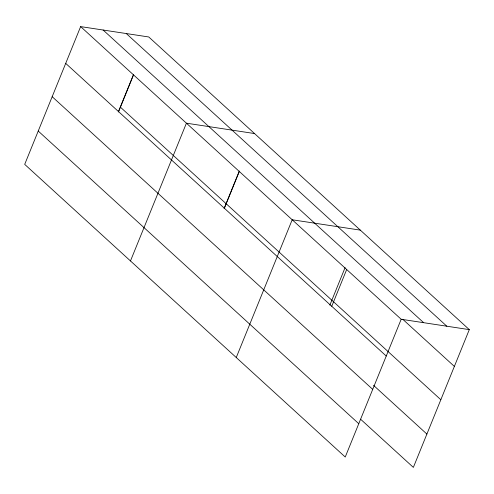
<?xml version="1.0" encoding="UTF-8"?>
<svg xmlns="http://www.w3.org/2000/svg" width="494" height="494" viewBox="0 0 494 494"><rect width="100%" height="100%" fill="white"/><g stroke="black" fill="none" stroke-linecap="round" stroke-linejoin="round"><path stroke-width="0.74" d="M80.639 26.602L24.7 164.366L345.238 457.03L401.177 319.266L80.639 26.602L148.762 36.97L469.3 329.634L413.361 467.398L360.571 419.196M118.307 111.977L133.541 74.452M118.597 111.669L133.528 74.897M130.478 260.943L186.417 123.185L254.54 133.553M224.085 208.554L239.318 171.035M224.375 208.246L239.306 171.474M236.256 357.52L292.195 219.762L360.317 230.13M329.862 305.131L345.096 267.612M331.752 306.286L346.683 269.514M401.177 319.266L469.3 329.634M126.285 33.549L446.817 326.213M103.123 30.023L423.654 322.687M402.715 319.248L454.369 366.412M120.301 107.068L440.833 399.732M65.708 63.38L386.246 356.044M373.538 385.351L426.896 434.072M52.173 96.701L372.711 389.365M38.229 131.04L358.768 423.704"/></g></svg>
